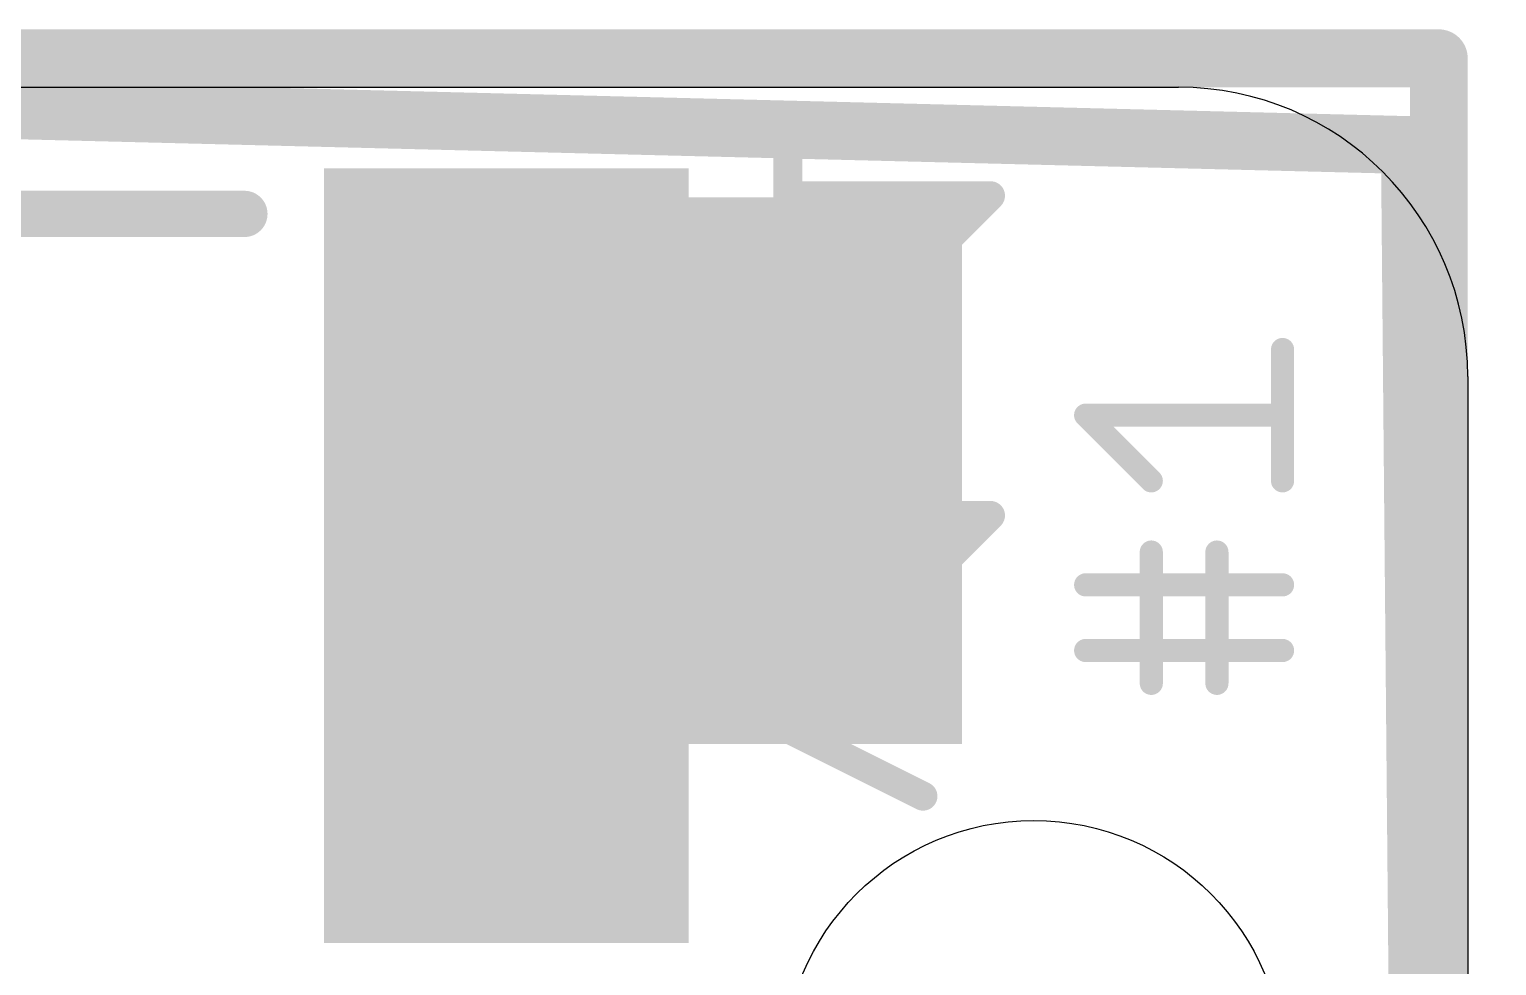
# Model space of a CAD drawing. Extents: x -8 to 7.7, y -14 to 16.
# Drawn here: x 1.31 to 7.75, y 11.89 to 16 of the extents above; entities that cross this region are included whole.
import ezdxf

# ---------------------------------------------------------------- set-up
doc = ezdxf.new("R2010")
doc.units = 0
for name, color, linetype in [('1', 12, 'CONTINUOUS'), ('16', 132, 'CONTINUOUS'), ('20', 53, 'CONTINUOUS'), ('21', 40, 'CONTINUOUS'), ('22', 6, 'CONTINUOUS')]:
    doc.layers.add(name, color=color, linetype=linetype)

# ---------------------------------------------------------------- blocks, each defined once
blk = doc.blocks.new('RECT')
blk.add_solid([(-0.5, -0.5), (0.5, -0.5), (-0.5, 0.5), (0.5, 0.5)])

msp = doc.modelspace()

# ---------------------------------------------------------------- linework, layer by layer
at = {"layer": '1', "const_width": 0.254}
for points in [[(7.493, 15.875), (-7.366, 15.875)], [(7.493, 5.969), (7.493, 15.875)]]:
    msp.add_lwpolyline(points, dxfattribs=at)
at = {"layer": '1', "const_width": 0.127}
for points in [[(7.5565, 15.875, 1), (7.4295, 15.875)], [(7.493, 15.8115, 1), (7.493, 15.9385)]]:
    msp.add_lwpolyline(points, format="xyb", dxfattribs=at)
at = {"layer": '16', "const_width": 0.254}
for points in [[(7.366, 15.494), (-7.874, 15.875)], [(7.62, -12.573), (7.366, 15.494)]]:
    msp.add_lwpolyline(points, dxfattribs=at)
at = {"layer": '16', "const_width": 0.127}
for points in [[(7.4295, 15.4946, 1), (7.3025, 15.4934)], [(7.3644, 15.4305, 1), (7.3676, 15.5575)]]:
    msp.add_lwpolyline(points, format="xyb", dxfattribs=at)
at = {"layer": '20'}
for p, q in [((-6.35, 15.748), (6.35, 15.748)), ((7.62, 14.478), (7.62, -11.684))]:
    msp.add_line(p, q, dxfattribs=at)
msp.add_circle((5.715, 11.43), 1.1, dxfattribs=at)
msp.add_arc((6.35, 14.478), 1.27, 0, 90, dxfattribs=at)
at = {"layer": '21', "const_width": 0.1016}
for points in [[(6.8072, 14.0205), (6.8072, 14.5968)], [(6.231, 14.0205), (5.9429, 14.3087)], [(5.9429, 14.3087), (6.8072, 14.3087)], [(6.231, 13.564), (6.231, 13.708)], [(6.5191, 13.1318), (6.5191, 13.708)], [(5.9429, 13.564), (6.8072, 13.564)], [(6.231, 13.1318), (6.231, 13.564)], [(6.8072, 13.2759), (5.9429, 13.2759)]]:
    msp.add_lwpolyline(points, dxfattribs=at)
at = {"layer": '21', "const_width": 0.0508}
for points in [[(6.8326, 14.5968, 1), (6.7818, 14.5968)], [(5.9429, 14.3341, 1), (5.9429, 14.2833)], [(5.9608, 14.3266, 1), (5.9249, 14.2907)], [(6.8072, 14.2833, 1), (6.8072, 14.3341)], [(6.213, 14.0026, 1), (6.2489, 14.0385)], [(6.7818, 14.0205, 1), (6.8326, 14.0205)], [(6.2564, 13.708, 1), (6.2056, 13.708)], [(6.5445, 13.708, 1), (6.4937, 13.708)], [(5.9429, 13.5894, 1), (5.9429, 13.5386)], [(6.2564, 13.564, 1), (6.2056, 13.564)], [(6.8072, 13.5386, 1), (6.8072, 13.5894)], [(6.2056, 13.564, 1), (6.2564, 13.564)], [(5.9429, 13.3013, 1), (5.9429, 13.2505)], [(6.8072, 13.2505, 1), (6.8072, 13.3013)], [(6.2056, 13.1318, 1), (6.2564, 13.1318)], [(6.4937, 13.1318, 1), (6.5445, 13.1318)]]:
    msp.add_lwpolyline(points, format="xyb", dxfattribs=at)
at = {"layer": '22'}
for points, const_width in [([(4.6355, 14.9753), (4.6355, 15.5685)], 0.127), ([(5.5253, 15.2719), (4.6355, 15.2719)], 0.127), ([(5.2287, 14.9753), (5.5253, 15.2719)], 0.127), ([(2.25, 15.192), (-2.25, 15.192)], 0.2032), ([(4.7838, 14.6558), (4.6355, 14.6558)], 0.127), ([(4.6355, 14.6558), (4.6355, 14.5075)], 0.127), ([(4.7838, 14.5075), (4.7838, 14.6558)], 0.127), ([(4.6355, 14.5075), (4.7838, 14.5075)], 0.127), ([(4.6355, 13.572), (4.6355, 14.1652)], 0.127), ([(5.5253, 13.8686), (4.6355, 13.8686)], 0.127), ([(5.2287, 13.572), (5.5253, 13.8686)], 0.127), ([(4.6355, 12.9331), (5.2287, 13.2297)], 0.127), ([(5.2287, 12.6365), (4.6355, 12.9331)], 0.127)]:
    msp.add_lwpolyline(points, dxfattribs=dict(at, const_width=const_width))
for points, const_width in [([(4.6673, 15.5685, 1), (4.6038, 15.5685)], 0.0635), ([(4.6355, 15.3036, 1), (4.6355, 15.2401)], 0.0635), ([(5.5477, 15.2494, 1), (5.5028, 15.2943)], 0.0635), ([(5.5253, 15.2401, 1), (5.5253, 15.3036)], 0.0635), ([(2.25, 15.1412, 1), (2.25, 15.2428)], 0.1016), ([(5.2062, 14.9977, 1), (5.2511, 14.9528)], 0.0635), ([(4.6038, 14.9753, 1), (4.6673, 14.9753)], 0.0635), ([(4.6355, 14.6876, 1), (4.6355, 14.6241)], 0.0635), ([(4.6673, 14.6558, 1), (4.6038, 14.6558)], 0.0635), ([(4.8155, 14.6558, 1), (4.752, 14.6558)], 0.0635), ([(4.7838, 14.6241, 1), (4.7838, 14.6876)], 0.0635), ([(4.6355, 14.5393, 1), (4.6355, 14.4758)], 0.0635), ([(4.7838, 14.4758, 1), (4.7838, 14.5393)], 0.0635), ([(4.6038, 14.5075, 1), (4.6673, 14.5075)], 0.0635), ([(4.752, 14.5075, 1), (4.8155, 14.5075)], 0.0635), ([(4.6673, 14.1652, 1), (4.6038, 14.1652)], 0.0635), ([(4.6355, 13.9004, 1), (4.6355, 13.8369)], 0.0635), ([(5.5477, 13.8462, 1), (5.5028, 13.8911)], 0.0635), ([(5.5253, 13.8369, 1), (5.5253, 13.9004)], 0.0635), ([(4.6038, 13.572, 1), (4.6673, 13.572)], 0.0635), ([(5.2062, 13.5945, 1), (5.2511, 13.5496)], 0.0635), ([(5.2429, 13.2013, 1), (5.2145, 13.2581)], 0.0635), ([(4.6497, 12.9615, 1), (4.6213, 12.9047)], 0.0635), ([(4.6213, 12.9615, 1), (4.6497, 12.9047)], 0.0635), ([(5.2145, 12.6081, 1), (5.2429, 12.6649)], 0.0635)]:
    msp.add_lwpolyline(points, format="xyb", dxfattribs=dict(at, const_width=const_width))

# ---------------------------------------------------------------- block references
at = {"layer": '1', "xscale": 2, "yscale": 2.4, "rotation": 180}
msp.add_blockref('RECT', (4.4, 14.065), dxfattribs=at)
at = {"layer": '16', "xscale": 3.4, "yscale": 1.6, "rotation": 90}
msp.add_blockref('RECT', (3.4, 13.692), dxfattribs=at)

doc.saveas('drawing.dxf')
